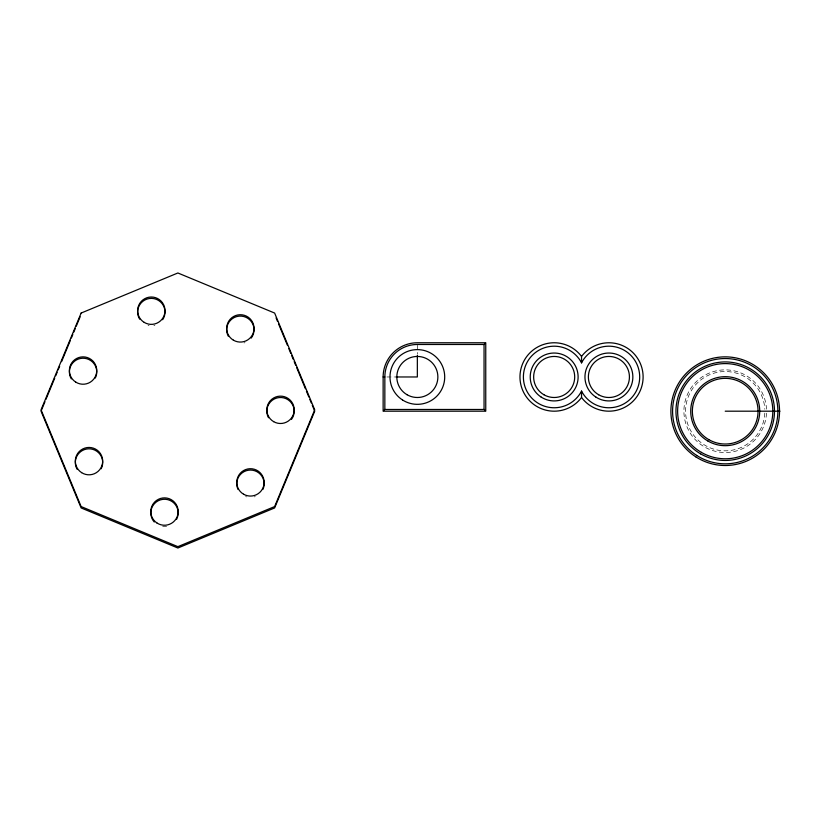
<?xml version="1.0" encoding="UTF-8"?>
<svg xmlns="http://www.w3.org/2000/svg" width="821" height="821" viewBox="0 0 821 821"><rect width="100%" height="100%" fill="white"/><g stroke="black" fill="none" stroke-linecap="round" stroke-linejoin="round"><path stroke-width="0.62" stroke-dasharray="4.11 3.08" d="M386.937 376.972L394.532 376.972M417.345 345.302L417.345 354.169M766.496 413.209A41.327 41.327 0 0 1 703.977 446.624A41.327 41.327 0 0 1 703.977 375.741A41.327 41.327 0 0 1 766.496 409.156M764.813 413.127A39.644 39.644 0 0 1 704.839 445.187A39.644 39.644 0 0 1 704.839 377.178A39.644 39.644 0 0 1 764.813 409.238M244.986 342.644A13.68 13.68 0 0 1 244.053 342.942M154.861 325.27A13.68 13.68 0 0 1 153.907 325.496M149.053 325.547A13.68 13.68 0 0 1 148.098 325.352M166.601 526.456A13.68 13.68 0 0 1 162.702 526.497M255.228 496.572A13.68 13.68 0 0 1 254.305 496.879M246.598 496.879A13.68 13.68 0 0 1 245.664 496.572"/><path stroke-width="1.23" d="M581.545 397.456L581.545 391.083A30.521 30.521 0 0 1 578.805 395.445A30.788 30.788 0 0 1 533.465 399.755A30.788 30.788 0 0 1 533.465 354.2A30.788 30.788 0 0 1 578.805 358.5A30.521 30.521 0 0 1 581.545 362.872A30.521 30.521 0 0 1 584.275 358.5A30.788 30.788 0 0 1 629.625 354.2A30.788 30.788 0 0 1 629.625 399.745A30.788 30.788 0 0 1 584.275 395.445A30.521 30.521 0 0 1 581.545 391.083M581.545 356.447A34.205 34.205 0 0 0 531.156 351.675A34.205 34.205 0 0 0 531.156 402.28A34.205 34.205 0 0 0 581.545 397.497A34.205 34.205 0 0 0 631.924 402.28A34.205 34.205 0 0 0 631.924 351.675A34.205 34.205 0 0 0 581.545 356.447L581.545 362.872M44.96 401.746L41.05 411.188L81.125 507.942L177.88 548.018L274.635 507.942L314.72 411.188L312.278 405.287M45.935 399.386L54.73 378.142M55.715 375.782L57.183 372.241M58.158 369.881L59.625 366.351M61.575 361.63L70.37 340.387M71.355 338.026L72.823 334.486M73.798 332.125L75.265 328.585M76.24 326.224L80.15 316.793M383.725 410.592L384.844 409.474L484.051 409.474L485.17 410.592M384.844 409.474L384.844 376.972A32.481 32.481 0 0 1 417.345 344.481L484.051 344.481L485.17 343.352M383.13 376.972A34.205 34.205 0 0 1 417.345 342.768L485.755 342.768L485.755 411.188L383.13 411.188L383.13 376.972L384.844 376.972M395.804 376.972L417.345 376.972L417.345 355.442M725.22 411.188L779.95 411.188M276.102 317.973L277.57 321.504M278.545 323.864L287.35 345.107M288.818 348.648L290.767 353.369M291.742 355.729L293.21 359.27M294.185 361.63L295.652 365.171M296.638 367.531L305.433 388.764M306.407 391.124L308.85 397.025M309.825 399.386L311.292 402.926M484.051 344.481L484.051 409.474M268.498 417.745A13.68 13.68 0 0 1 272.305 400.227A13.68 13.68 0 0 1 290.182 401.51A13.68 13.68 0 0 1 291.465 419.387M228.269 336.179A13.68 13.68 0 0 1 232.292 318.712A13.68 13.68 0 0 1 250.148 320.211A13.68 13.68 0 0 1 251.216 338.098M139.642 319.174A13.68 13.68 0 0 1 142.608 301.502A13.68 13.68 0 0 1 160.526 301.933A13.68 13.68 0 0 1 162.65 319.728M71.304 378.892A13.68 13.68 0 0 1 82.582 358.233A13.68 13.68 0 0 1 95.308 378.04M77.153 469.335A13.68 13.68 0 0 1 88.678 448.82A13.68 13.68 0 0 1 101.168 468.77M154.256 522.012A13.68 13.68 0 0 1 154.256 503.848A13.68 13.68 0 0 1 172.297 501.693A13.68 13.68 0 0 1 176.577 519.344M238.008 489.439A13.68 13.68 0 0 1 250.446 470.064A13.68 13.68 0 0 1 262.894 489.439M81.125 313.058L41.05 409.812L81.125 506.567L177.88 546.653L274.635 506.567L314.72 409.812L274.635 313.058L177.88 272.983L81.125 313.058M407.083 394.747A20.525 20.525 0 0 0 437.87 376.972A20.525 20.525 0 0 0 407.083 359.198A20.525 20.525 0 0 0 407.083 394.747M543.913 394.747A20.525 20.525 0 0 0 574.7 376.972A20.525 20.525 0 0 0 543.913 359.198A20.525 20.525 0 0 0 543.913 394.747M598.642 394.747A20.525 20.525 0 0 0 629.43 376.972A20.525 20.525 0 0 0 598.642 359.198A20.525 20.525 0 0 0 598.642 394.747M402.516 399.971A27.37 27.37 0 0 0 444.674 378.317A27.37 27.37 0 0 0 404.845 352.63A27.37 27.37 0 0 0 402.516 399.971M595.933 397.107A23.942 23.942 0 0 0 632.827 378.153A23.942 23.942 0 0 0 597.965 355.678A23.942 23.942 0 0 0 595.933 397.107M541.203 397.107A23.942 23.942 0 0 0 578.087 378.153A23.942 23.942 0 0 0 543.235 355.678A23.942 23.942 0 0 0 541.203 397.107M695.787 456.835A54.319 54.319 0 0 0 779.478 413.846A54.319 54.319 0 0 0 700.405 362.861A54.319 54.319 0 0 0 695.787 456.835M696.69 455.429A52.647 52.647 0 0 0 777.805 413.763A52.647 52.647 0 0 0 701.165 364.36A52.647 52.647 0 0 0 696.69 455.429M700.59 453.849A49.26 49.26 0 0 0 774.48 411.188A49.26 49.26 0 0 0 700.59 368.526A49.26 49.26 0 0 0 700.59 453.849M701.421 452.402A47.587 47.587 0 0 0 772.807 411.188A47.587 47.587 0 0 0 701.421 369.973A47.587 47.587 0 0 0 701.421 452.402M708.8 439.625A32.83 32.83 0 0 0 758.05 411.188A32.83 32.83 0 0 0 708.8 382.75A32.83 32.83 0 0 0 708.8 439.625M707.969 441.062A34.503 34.503 0 0 0 759.723 411.188A34.503 34.503 0 0 0 707.969 381.303A34.503 34.503 0 0 0 707.969 441.062M243.611 494.232A13.68 13.68 0 0 0 264.136 482.379A13.68 13.68 0 0 0 243.611 470.536A13.68 13.68 0 0 0 243.611 494.232M156.955 522.987A13.68 13.68 0 0 0 178.147 512.376A13.68 13.68 0 0 0 158.361 499.322A13.68 13.68 0 0 0 156.955 522.987M81.607 472.639A13.68 13.68 0 0 0 102.676 461.782A13.68 13.68 0 0 0 82.736 448.964A13.68 13.68 0 0 0 81.607 472.639M75.809 382.145A13.68 13.68 0 0 0 96.745 371.03A13.68 13.68 0 0 0 76.661 358.459A13.68 13.68 0 0 0 75.809 382.145M144.198 322.376A13.68 13.68 0 0 0 165 311.015A13.68 13.68 0 0 0 144.763 298.68A13.68 13.68 0 0 0 144.198 322.376M233.38 340.161A13.68 13.68 0 0 0 254.038 328.564A13.68 13.68 0 0 0 233.657 316.465A13.68 13.68 0 0 0 233.38 340.161M273.67 421.666A13.68 13.68 0 0 0 294.195 409.812A13.68 13.68 0 0 0 273.67 397.969A13.68 13.68 0 0 0 273.67 421.666"/></g></svg>
